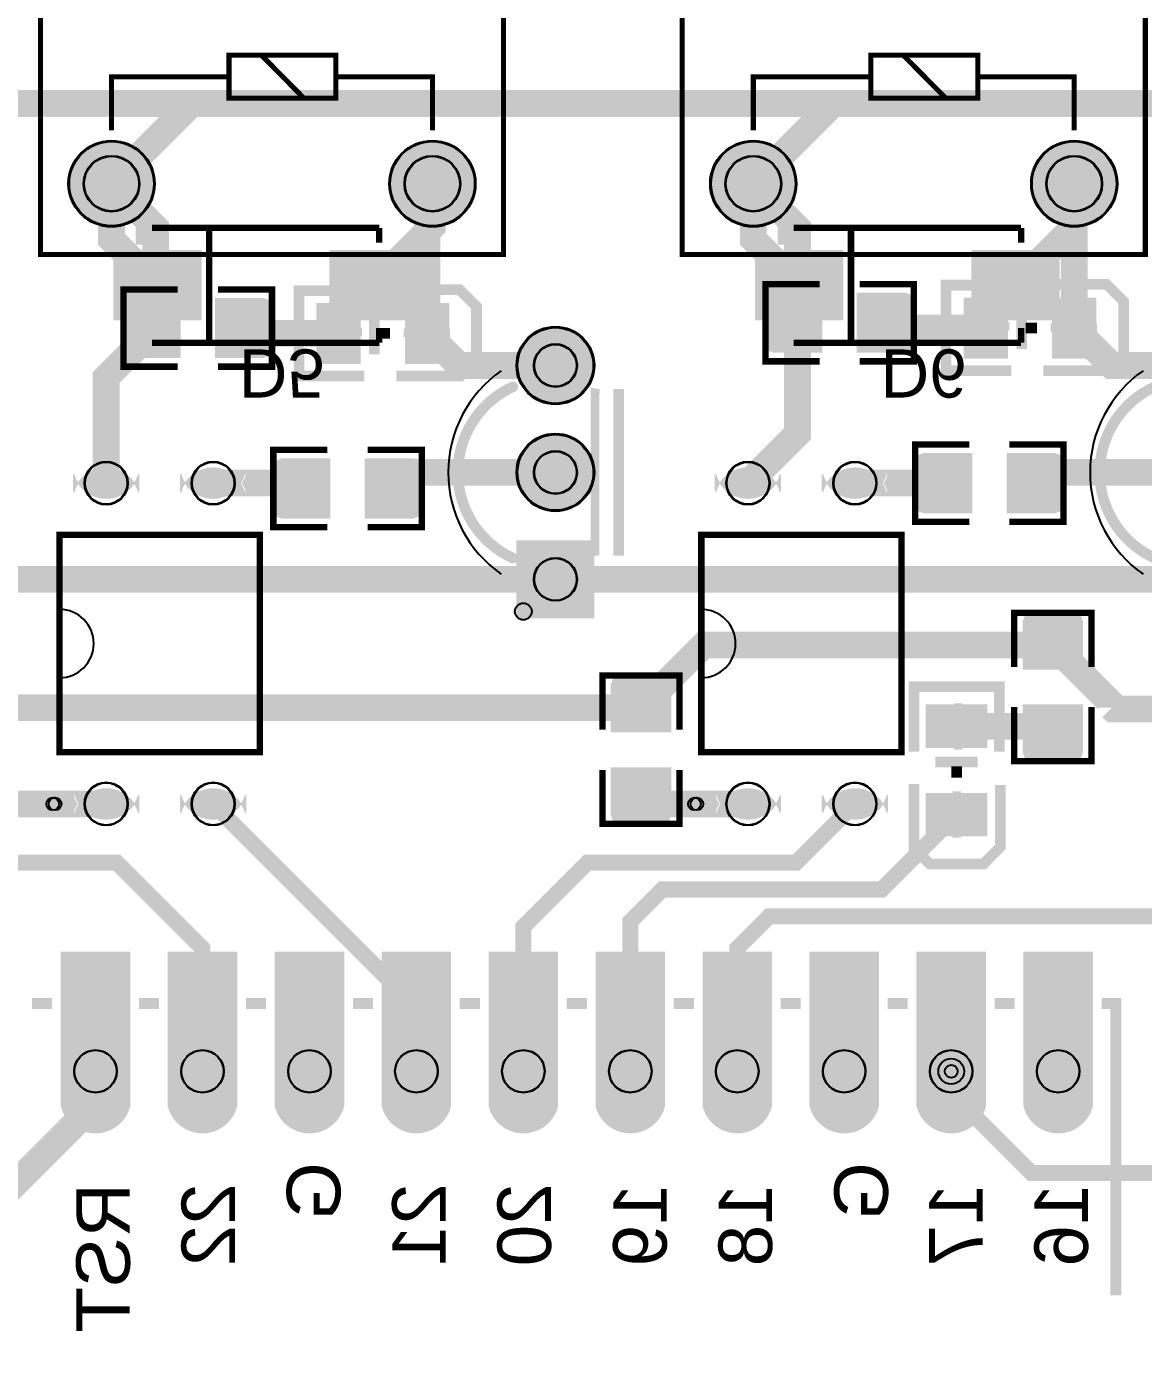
# Model space of a CAD drawing. Extents: x 165 to 5832, y -705 to 3005.
# Drawn here: x 2970 to 4015, y 559 to 1797 of the extents above; entities that cross this region are included whole.
import ezdxf

# ---------------------------------------------------------------- set-up
doc = ezdxf.new("R2010")
doc.units = 9
for name, color, linetype, true_color in [('BottomLayer', 7, 'Continuous', 0x0000ff), ('BottomPasteMaskLayer', 7, 'Continuous', 0x800000), ('BottomSilkLayer', 7, 'Continuous', 0x66cc33), ('BottomSolderMaskLayer', 7, 'Continuous', 0xaa00ff), ('Document', 7, 'Continuous', 0xffffff), ('Hole', 7, 'Continuous', 0x222222), ('Multi-Layer', 7, 'Continuous', 0xc0c0c0), ('TopLayer', 7, 'Continuous', 0xff0000), ('TopPasteMaskLayer', 7, 'Continuous', 0x808080), ('TopSilkLayer', 7, 'Continuous', 0xffcc00), ('TopSolderMaskLayer', 7, 'Continuous', 0x800080)]:
    doc.layers.add(name, color=color, linetype=linetype, true_color=true_color)
doc.styles.get("Standard").update_dxf_attribs({"font": 'arial.ttf'})

msp = doc.modelspace()

# ---------------------------------------------------------------- hatches: boundary and pattern name
at = {"layer": 'BottomLayer'}
for points in [[(3052.7, 1523.1), (3052.7, 1586.9), (3133.3, 1586.9), (3133.3, 1523.1)], [(3335.3, 1523.1), (3335.3, 1586.9), (3254.7, 1586.9), (3254.7, 1523.1)], [(3652.7, 1523.1), (3652.7, 1586.9), (3733.3, 1586.9), (3733.3, 1523.1)], [(3935.3, 1523.1), (3935.3, 1586.9), (3854.7, 1586.9), (3854.7, 1523.1)]]:
    msp.add_hatch(color=256, dxfattribs=at).paths.add_polyline_path(points)
at = {"layer": 'BottomPasteMaskLayer'}
for points in [[(3052.7, 1523.1), (3052.7, 1586.9), (3133.3, 1586.9), (3133.3, 1523.1)], [(3335.3, 1523.1), (3335.3, 1586.9), (3254.7, 1586.9), (3254.7, 1523.1)], [(3652.7, 1523.1), (3652.7, 1586.9), (3733.3, 1586.9), (3733.3, 1523.1)], [(3935.3, 1523.1), (3935.3, 1586.9), (3854.7, 1586.9), (3854.7, 1523.1)]]:
    msp.add_hatch(color=256, dxfattribs=at).paths.add_polyline_path(points)
at = {"layer": 'BottomSilkLayer'}
for points in [[(3090.7, 1611.7), (3090.7, 1592.9), (3072.7, 1592.9), (3072.7, 1611.7)], [(3690.7, 1611.7), (3690.7, 1592.9), (3672.7, 1592.9), (3672.7, 1611.7)], [(3090.7, 1498.3), (3090.7, 1517.1), (3072.7, 1517.1), (3072.7, 1498.3)], [(3690.7, 1498.3), (3690.7, 1517.1), (3672.7, 1517.1), (3672.7, 1498.3)]]:
    msp.add_hatch(color=256, dxfattribs=at).paths.add_polyline_path(points)
at = {"layer": 'BottomSolderMaskLayer'}
for points in [[(3009.6, 1650, 1), (3090.4, 1650, 1)], [(3309.6, 1650, 1), (3390.4, 1650, 1)], [(3609.6, 1650, 1), (3690.4, 1650, 1)], [(3909.6, 1650, 1), (3990.4, 1650, 1)], [(3051.7, 1522.1), (3051.7, 1587.9), (3134.3, 1587.9), (3134.3, 1522.1)], [(3336.3, 1522.1), (3336.3, 1587.9), (3253.7, 1587.9), (3253.7, 1522.1)], [(3651.7, 1522.1), (3651.7, 1587.9), (3734.3, 1587.9), (3734.3, 1522.1)], [(3936.3, 1522.1), (3936.3, 1587.9), (3853.7, 1587.9), (3853.7, 1522.1)], [(3428.6, 1480, 1), (3501.4, 1480, 1)], [(3428.6, 1380, 1), (3501.4, 1380, 1)], [(3076, 1379.6, -0.785398), (3014, 1379.6), (3014, 1360.4, -0.785398), (3076, 1360.4)], [(3176, 1379.6, -0.785398), (3114, 1379.6), (3114, 1360.4, -0.785398), (3176, 1360.4)], [(3676, 1379.6, -0.785398), (3614, 1379.6), (3614, 1360.4, -0.785398), (3676, 1360.4)], [(3776, 1379.6, -0.785398), (3714, 1379.6), (3714, 1360.4, -0.785398), (3776, 1360.4)], [(3428.6, 1316.4), (3501.4, 1316.4), (3501.4, 1243.6), (3428.6, 1243.6)], [(3076, 1079.6, -0.785398), (3014, 1079.6), (3014, 1060.4, -0.785398), (3076, 1060.4)], [(3176, 1079.6, -0.785398), (3114, 1079.6), (3114, 1060.4, -0.785398), (3176, 1060.4)], [(3676, 1079.6, -0.785398), (3614, 1079.6), (3614, 1060.4, -0.785398), (3676, 1060.4)], [(3776, 1079.6, -0.785398), (3714, 1079.6), (3714, 1060.4, -0.785398), (3776, 1060.4)], [(3067.5, 787.5, -0.785398), (3002.5, 787.5), (3002.5, 852.5, -0.785398), (3067.5, 852.5)], [(3167.5, 787.5, -0.785398), (3102.5, 787.5), (3102.5, 852.5, -0.785398), (3167.5, 852.5)], [(3267.5, 787.5, -0.785398), (3202.5, 787.5), (3202.5, 852.5, -0.785398), (3267.5, 852.5)], [(3367.5, 787.5, -0.785398), (3302.5, 787.5), (3302.5, 852.5, -0.785398), (3367.5, 852.5)], [(3467.5, 787.5, -0.785398), (3402.5, 787.5), (3402.5, 852.5, -0.785398), (3467.5, 852.5)], [(3567.5, 787.5, -0.785398), (3502.5, 787.5), (3502.5, 852.5, -0.785398), (3567.5, 852.5)], [(3667.5, 787.5, -0.785398), (3602.5, 787.5), (3602.5, 852.5, -0.785398), (3667.5, 852.5)], [(3767.5, 787.5, -0.785398), (3702.5, 787.5), (3702.5, 852.5, -0.785398), (3767.5, 852.5)], [(3867.5, 787.5, -0.785398), (3802.5, 787.5), (3802.5, 852.5, -0.785398), (3867.5, 852.5)], [(3967.5, 787.5, -0.785398), (3902.5, 787.5), (3902.5, 852.5, -0.785398), (3967.5, 852.5)]]:
    msp.add_hatch(color=256, dxfattribs=at).paths.add_polyline_path(points)
at = {"layer": 'Document'}
for points in [[(3278.3, 1580.3), (3278.3, 1529.7), (3270.7, 1529.7), (3270.7, 1580.3)], [(3878.3, 1580.3), (3878.3, 1529.7), (3870.7, 1529.7), (3870.7, 1580.3)], [(3098.3, 1558.8), (3098.3, 1551.2), (3128.7, 1551.2), (3128.7, 1558.8)], [(3289.7, 1558.8), (3289.7, 1551.2), (3259.3, 1551.2), (3259.3, 1558.8)], [(3698.3, 1558.8), (3698.3, 1551.2), (3728.7, 1551.2), (3728.7, 1558.8)], [(3889.7, 1558.8), (3889.7, 1551.2), (3859.3, 1551.2), (3859.3, 1558.8)], [(3871.6, 1536.9), (3871.6, 1493.6), (3863.7, 1493.6), (3863.7, 1536.9)], [(3266.6, 1531.9), (3266.6, 1488.6), (3258.7, 1488.6), (3258.7, 1531.9)], [(3284.2, 1507.7), (3240.9, 1507.7), (3240.9, 1515.5), (3284.2, 1515.5)], [(3323.1, 1514.3), (3366.4, 1514.3), (3366.4, 1506.4), (3323.1, 1506.4)], [(3889.2, 1512.7), (3845.9, 1512.7), (3845.9, 1520.5), (3889.2, 1520.5)], [(3928.1, 1519.3), (3971.4, 1519.3), (3971.4, 1511.4), (3928.1, 1511.4)], [(3427.1, 1455.5), (3424.8, 1454.3), (3422.5, 1453.1), (3420.2, 1451.9), (3418, 1450.5), (3415.8, 1449.1), (3413.7, 1447.7), (3411.6, 1446.1), (3409.6, 1444.5), (3407.6, 1442.9), (3405.6, 1441.1), (3403.8, 1439.3), (3401.9, 1437.5), (3400.2, 1435.6), (3398.5, 1433.6), (3396.8, 1431.6), (3395.3, 1429.6), (3393.7, 1427.5), (3392.3, 1425.3), (3390.9, 1423.1), (3389.6, 1420.9), (3388.4, 1418.6), (3387.2, 1416.3), (3386.1, 1414), (3385.1, 1411.6), (3384.1, 1409.2), (3383.3, 1406.7), (3382.5, 1404.3), (3381.7, 1401.8), (3381.1, 1399.3), (3380.5, 1396.7), (3380.1, 1394.2), (3379.7, 1391.6), (3379.3, 1389.1), (3379.1, 1386.5), (3378.9, 1383.9), (3378.9, 1381.3), (3378.9, 1378.7), (3378.9, 1376.1), (3379.1, 1373.5), (3379.3, 1370.9), (3379.7, 1368.4), (3380.1, 1365.8), (3380.5, 1363.3), (3381.1, 1360.7), (3381.7, 1358.2), (3382.5, 1355.7), (3383.3, 1353.3), (3384.1, 1350.8), (3385.1, 1348.4), (3386.1, 1346), (3387.2, 1343.7), (3388.4, 1341.4), (3389.6, 1339.1), (3390.9, 1336.9), (3392.3, 1334.7), (3393.7, 1332.5), (3395.3, 1330.4), (3396.8, 1328.4), (3398.5, 1326.4), (3400.2, 1324.4), (3401.9, 1322.5), (3403.8, 1320.7), (3405.6, 1318.9), (3407.6, 1317.1), (3409.6, 1315.5), (3411.6, 1313.9), (3413.7, 1312.3), (3415.8, 1310.9), (3418, 1309.5), (3420.2, 1308.1), (3422.5, 1306.9), (3424.8, 1305.7), (3427.1, 1304.5), (3427.7, 1304.2), (3428.2, 1303.9), (3428.6, 1303.5), (3429.1, 1303), (3429.4, 1302.4), (3429.7, 1301.9), (3429.9, 1301.3), (3430, 1300.7), (3430.1, 1300), (3430, 1299.4), (3429.9, 1298.8), (3429.7, 1298.2), (3429.5, 1297.6), (3429.1, 1297.1), (3428.7, 1296.6), (3428.3, 1296.1), (3427.8, 1295.8), (3427.2, 1295.4), (3426.6, 1295.2), (3426, 1295.1), (3425.4, 1295), (3424.7, 1295), (3424.1, 1295.1), (3423.5, 1295.2), (3422.9, 1295.5), (3420.4, 1296.7), (3418, 1297.9), (3415.6, 1299.3), (3413.2, 1300.7), (3410.9, 1302.1), (3408.6, 1303.7), (3406.4, 1305.3), (3404.2, 1307), (3402.1, 1308.7), (3400, 1310.5), (3397.9, 1312.4), (3396, 1314.3), (3394.1, 1316.3), (3392.2, 1318.3), (3390.4, 1320.4), (3388.7, 1322.5), (3387, 1324.7), (3385.4, 1327), (3383.9, 1329.3), (3382.4, 1331.6), (3381, 1334), (3379.7, 1336.4), (3378.5, 1338.8), (3377.3, 1341.3), (3376.2, 1343.8), (3375.1, 1346.4), (3374.2, 1349), (3373.3, 1351.6), (3372.5, 1354.2), (3371.8, 1356.9), (3371.1, 1359.5), (3370.6, 1362.2), (3370.1, 1364.9), (3369.7, 1367.7), (3369.3, 1370.4), (3369.1, 1373.1), (3368.9, 1375.9), (3368.9, 1378.6), (3368.9, 1381.4), (3368.9, 1384.1), (3369.1, 1386.9), (3369.3, 1389.6), (3369.7, 1392.3), (3370.1, 1395.1), (3370.6, 1397.8), (3371.1, 1400.5), (3371.8, 1403.1), (3372.5, 1405.8), (3373.3, 1408.4), (3374.2, 1411), (3375.1, 1413.6), (3376.2, 1416.2), (3377.3, 1418.7), (3378.5, 1421.2), (3379.7, 1423.6), (3381, 1426), (3382.4, 1428.4), (3383.9, 1430.7), (3385.4, 1433), (3387, 1435.3), (3388.7, 1437.5), (3390.4, 1439.6), (3392.2, 1441.7), (3394.1, 1443.7), (3396, 1445.7), (3397.9, 1447.6), (3400, 1449.5), (3402.1, 1451.3), (3404.2, 1453), (3406.4, 1454.7), (3408.6, 1456.3), (3410.9, 1457.9), (3413.2, 1459.3), (3415.6, 1460.7), (3418, 1462.1), (3420.4, 1463.3), (3422.9, 1464.5), (3423.5, 1464.8), (3424.1, 1464.9), (3424.7, 1465), (3425.4, 1465), (3426, 1464.9), (3426.6, 1464.8), (3427.2, 1464.6), (3427.8, 1464.2), (3428.3, 1463.9), (3428.7, 1463.4), (3429.1, 1462.9), (3429.5, 1462.4), (3429.7, 1461.8), (3429.9, 1461.2), (3430, 1460.6), (3430.1, 1460), (3430, 1459.3), (3429.9, 1458.7), (3429.7, 1458.1), (3429.4, 1457.6), (3429.1, 1457), (3428.6, 1456.5), (3428.2, 1456.1), (3427.7, 1455.8), (3427.1, 1455.5)], [(4027.1, 1455.5), (4024.8, 1454.3), (4022.5, 1453.1), (4020.2, 1451.9), (4018, 1450.5), (4015.8, 1449.1), (4013.7, 1447.7), (4011.6, 1446.1), (4009.6, 1444.5), (4007.6, 1442.9), (4005.6, 1441.1), (4003.8, 1439.3), (4001.9, 1437.5), (4000.2, 1435.6), (3998.5, 1433.6), (3996.8, 1431.6), (3995.3, 1429.6), (3993.7, 1427.5), (3992.3, 1425.3), (3990.9, 1423.1), (3989.6, 1420.9), (3988.4, 1418.6), (3987.2, 1416.3), (3986.1, 1414), (3985.1, 1411.6), (3984.1, 1409.2), (3983.3, 1406.7), (3982.5, 1404.3), (3981.7, 1401.8), (3981.1, 1399.3), (3980.5, 1396.7), (3980.1, 1394.2), (3979.7, 1391.6), (3979.3, 1389.1), (3979.1, 1386.5), (3978.9, 1383.9), (3978.9, 1381.3), (3978.9, 1378.7), (3978.9, 1376.1), (3979.1, 1373.5), (3979.3, 1370.9), (3979.7, 1368.4), (3980.1, 1365.8), (3980.5, 1363.3), (3981.1, 1360.7), (3981.7, 1358.2), (3982.5, 1355.7), (3983.3, 1353.3), (3984.1, 1350.8), (3985.1, 1348.4), (3986.1, 1346), (3987.2, 1343.7), (3988.4, 1341.4), (3989.6, 1339.1), (3990.9, 1336.9), (3992.3, 1334.7), (3993.7, 1332.5), (3995.3, 1330.4), (3996.8, 1328.4), (3998.5, 1326.4), (4000.2, 1324.4), (4001.9, 1322.5), (4003.8, 1320.7), (4005.6, 1318.9), (4007.6, 1317.1), (4009.6, 1315.5), (4011.6, 1313.9), (4013.7, 1312.3), (4015.8, 1310.9), (4018, 1309.5), (4020.2, 1308.1), (4022.5, 1306.9), (4024.8, 1305.7), (4027.1, 1304.5), (4027.7, 1304.2), (4028.2, 1303.9), (4028.6, 1303.5), (4029.1, 1303), (4029.4, 1302.4), (4029.7, 1301.9), (4029.9, 1301.3), (4030, 1300.7), (4030.1, 1300), (4030, 1299.4), (4029.9, 1298.8), (4029.7, 1298.2), (4029.5, 1297.6), (4029.1, 1297.1), (4028.7, 1296.6), (4028.3, 1296.1), (4027.8, 1295.8), (4027.2, 1295.4), (4026.6, 1295.2), (4026, 1295.1), (4025.4, 1295), (4024.7, 1295), (4024.1, 1295.1), (4023.5, 1295.2), (4022.9, 1295.5), (4020.4, 1296.7), (4018, 1297.9), (4015.6, 1299.3), (4013.2, 1300.7), (4010.9, 1302.1), (4008.6, 1303.7), (4006.4, 1305.3), (4004.2, 1307), (4002.1, 1308.7), (4000, 1310.5), (3997.9, 1312.4), (3996, 1314.3), (3994.1, 1316.3), (3992.2, 1318.3), (3990.4, 1320.4), (3988.7, 1322.5), (3987, 1324.7), (3985.4, 1327), (3983.9, 1329.3), (3982.4, 1331.6), (3981, 1334), (3979.7, 1336.4), (3978.5, 1338.8), (3977.3, 1341.3), (3976.2, 1343.8), (3975.1, 1346.4), (3974.2, 1349), (3973.3, 1351.6), (3972.5, 1354.2), (3971.8, 1356.9), (3971.1, 1359.5), (3970.6, 1362.2), (3970.1, 1364.9), (3969.7, 1367.7), (3969.3, 1370.4), (3969.1, 1373.1), (3968.9, 1375.9), (3968.9, 1378.6), (3968.9, 1381.4), (3968.9, 1384.1), (3969.1, 1386.9), (3969.3, 1389.6), (3969.7, 1392.3), (3970.1, 1395.1), (3970.6, 1397.8), (3971.1, 1400.5), (3971.8, 1403.1), (3972.5, 1405.8), (3973.3, 1408.4), (3974.2, 1411), (3975.1, 1413.6), (3976.2, 1416.2), (3977.3, 1418.7), (3978.5, 1421.2), (3979.7, 1423.6), (3981, 1426), (3982.4, 1428.4), (3983.9, 1430.7), (3985.4, 1433), (3987, 1435.3), (3988.7, 1437.5), (3990.4, 1439.6), (3992.2, 1441.7), (3994.1, 1443.7), (3996, 1445.7), (3997.9, 1447.6), (4000, 1449.5), (4002.1, 1451.3), (4004.2, 1453), (4006.4, 1454.7), (4008.6, 1456.3), (4010.9, 1457.9), (4013.2, 1459.3), (4015.6, 1460.7), (4018, 1462.1), (4020.4, 1463.3), (4022.9, 1464.5), (4023.5, 1464.8), (4024.1, 1464.9), (4024.7, 1465), (4025.4, 1465), (4026, 1464.9), (4026.6, 1464.8), (4027.2, 1464.6), (4027.8, 1464.2), (4028.3, 1463.9), (4028.7, 1463.4), (4029.1, 1462.9), (4029.5, 1462.4), (4029.7, 1461.8), (4029.9, 1461.2), (4030, 1460.6), (4030.1, 1460), (4030, 1459.3), (4029.9, 1458.7), (4029.7, 1458.1), (4029.4, 1457.6), (4029.1, 1457), (4028.6, 1456.5), (4028.2, 1456.1), (4027.7, 1455.8), (4027.1, 1455.5)], [(3497.8, 1301.4), (3497.8, 1459.5), (3506.2, 1457.7), (3506, 1302.5)], [(3837.7, 1120.8), (3837.7, 1164.1), (3845.5, 1164.1), (3845.5, 1120.8)], [(3861.9, 1138.4), (3818.6, 1138.4), (3818.6, 1146.3), (3861.9, 1146.3)], [(3844.3, 1081.9), (3844.3, 1038.6), (3836.4, 1038.6), (3836.4, 1081.9)]]:
    msp.add_hatch(color=256, dxfattribs=at).paths.add_polyline_path(points)
at = {"layer": 'Multi-Layer'}
for points in [[(3010.6, 1650, 1), (3089.4, 1650, 1)], [(3310.6, 1650, 1), (3389.4, 1650, 1)], [(3610.6, 1650, 1), (3689.4, 1650, 1)], [(3910.6, 1650, 1), (3989.4, 1650, 1)], [(3429.6, 1480, 1), (3500.4, 1480, 1)], [(3429.6, 1380, 1), (3500.4, 1380, 1)], [(3075, 1379.4, -0.785398), (3015, 1379.4), (3015, 1360.6, -0.785398), (3075, 1360.6)], [(3175, 1379.4, -0.785398), (3115, 1379.4), (3115, 1360.6, -0.785398), (3175, 1360.6)], [(3675, 1379.4, -0.785398), (3615, 1379.4), (3615, 1360.6, -0.785398), (3675, 1360.6)], [(3775, 1379.4, -0.785398), (3715, 1379.4), (3715, 1360.6, -0.785398), (3775, 1360.6)], [(3429.6, 1315.4), (3500.4, 1315.4), (3500.4, 1244.6), (3429.6, 1244.6)], [(3075, 1079.4, -0.785398), (3015, 1079.4), (3015, 1060.6, -0.785398), (3075, 1060.6)], [(3175, 1079.4, -0.785398), (3115, 1079.4), (3115, 1060.6, -0.785398), (3175, 1060.6)], [(3675, 1079.4, -0.785398), (3615, 1079.4), (3615, 1060.6, -0.785398), (3675, 1060.6)], [(3775, 1079.4, -0.785398), (3715, 1079.4), (3715, 1060.6, -0.785398), (3775, 1060.6)], [(3066.5, 788.5, -0.785398), (3003.5, 788.5), (3003.5, 851.5, -0.785398), (3066.5, 851.5)], [(3166.5, 788.5, -0.785398), (3103.5, 788.5), (3103.5, 851.5, -0.785398), (3166.5, 851.5)], [(3266.5, 788.5, -0.785398), (3203.5, 788.5), (3203.5, 851.5, -0.785398), (3266.5, 851.5)], [(3366.5, 788.5, -0.785398), (3303.5, 788.5), (3303.5, 851.5, -0.785398), (3366.5, 851.5)], [(3466.5, 788.5, -0.785398), (3403.5, 788.5), (3403.5, 851.5, -0.785398), (3466.5, 851.5)], [(3566.5, 788.5, -0.785398), (3503.5, 788.5), (3503.5, 851.5, -0.785398), (3566.5, 851.5)], [(3666.5, 788.5, -0.785398), (3603.5, 788.5), (3603.5, 851.5, -0.785398), (3666.5, 851.5)], [(3766.5, 788.5, -0.785398), (3703.5, 788.5), (3703.5, 851.5, -0.785398), (3766.5, 851.5)], [(3866.5, 788.5, -0.785398), (3803.5, 788.5), (3803.5, 851.5, -0.785398), (3866.5, 851.5)], [(3966.5, 788.5, -0.785398), (3903.5, 788.5), (3903.5, 851.5, -0.785398), (3966.5, 851.5)]]:
    msp.add_hatch(color=256, dxfattribs=at).paths.add_polyline_path(points)
at = {"layer": 'TopLayer'}
for points in [[(3113.6, 1487.9), (3113.6, 1542.1), (3069, 1542.1), (3069, 1487.9)], [(3147.7, 1487.9), (3147.7, 1542.1), (3192.3, 1542.1), (3192.3, 1487.9)], [(3242.6, 1537.6), (3282, 1537.6), (3282, 1482.4), (3242.6, 1482.4)], [(3325.3, 1537.6), (3364.7, 1537.6), (3364.7, 1482.4), (3325.3, 1482.4)], [(3713.6, 1492.9), (3713.6, 1547.1), (3669, 1547.1), (3669, 1492.9)], [(3747.7, 1492.9), (3747.7, 1547.1), (3792.3, 1547.1), (3792.3, 1492.9)], [(3847.6, 1542.6), (3887, 1542.6), (3887, 1487.4), (3847.6, 1487.4)], [(3930.3, 1542.6), (3969.7, 1542.6), (3969.7, 1487.4), (3930.3, 1487.4)], [(3253.6, 1337.9), (3253.6, 1392.1), (3209, 1392.1), (3209, 1337.9)], [(3287.7, 1337.9), (3287.7, 1392.1), (3332.3, 1392.1), (3332.3, 1337.9)], [(3853.6, 1342.9), (3853.6, 1397.1), (3809, 1397.1), (3809, 1342.9)], [(3887.7, 1342.9), (3887.7, 1397.1), (3932.3, 1397.1), (3932.3, 1342.9)], [(3957.1, 1196.4), (3902.9, 1196.4), (3902.9, 1241), (3957.1, 1241)], [(3572.1, 1137.7), (3517.9, 1137.7), (3517.9, 1182.3), (3572.1, 1182.3)], [(3867.6, 1162.4), (3867.6, 1123), (3812.4, 1123), (3812.4, 1162.4)], [(3957.1, 1162.3), (3902.9, 1162.3), (3902.9, 1117.7), (3957.1, 1117.7)], [(3572.1, 1103.6), (3517.9, 1103.6), (3517.9, 1059), (3572.1, 1059)], [(3867.6, 1079.7), (3867.6, 1040.3), (3812.4, 1040.3), (3812.4, 1079.7)], [(3003.5, 802), (3003.5, 928), (3066.5, 928), (3066.5, 802)], [(3103.5, 802), (3103.5, 928), (3166.5, 928), (3166.5, 802)], [(3203.5, 802), (3203.5, 928), (3266.5, 928), (3266.5, 802)], [(3303.5, 802), (3303.5, 928), (3366.5, 928), (3366.5, 802)], [(3403.5, 802), (3403.5, 928), (3466.5, 928), (3466.5, 802)], [(3503.5, 802), (3503.5, 928), (3566.5, 928), (3566.5, 802)], [(3603.5, 802), (3603.5, 928), (3666.5, 928), (3666.5, 802)], [(3703.5, 802), (3703.5, 928), (3766.5, 928), (3766.5, 802)], [(3803.5, 802), (3803.5, 928), (3866.5, 928), (3866.5, 802)], [(3903.5, 802), (3903.5, 928), (3966.5, 928), (3966.5, 802)]]:
    msp.add_hatch(color=256, dxfattribs=at).paths.add_polyline_path(points)
at = {"layer": 'TopPasteMaskLayer'}
for points in [[(3063.7, 1489.8), (3063.7, 1540.2), (3065.7, 1542.2), (3110.9, 1542.2), (3112.9, 1540.2), (3113.1, 1524.1), (3095.4, 1524.1), (3095.4, 1506.3), (3112.7, 1506.3), (3112.9, 1489.8), (3110.9, 1487.8), (3065.7, 1487.8)], [(3148.3, 1489.8), (3148.3, 1506.3), (3165.9, 1506.3), (3165.9, 1524.1), (3148.5, 1524.1), (3148.3, 1540.2), (3150.3, 1542.2), (3195.6, 1542.2), (3197.6, 1540.2), (3197.6, 1489.8), (3195.6, 1487.8), (3150.3, 1487.8)], [(3242.6, 1537.6), (3282, 1537.6), (3282, 1482.4), (3242.6, 1482.4)], [(3325.3, 1537.6), (3364.7, 1537.6), (3364.7, 1482.4), (3325.3, 1482.4)], [(3663.7, 1494.8), (3663.7, 1545.2), (3665.7, 1547.2), (3710.9, 1547.2), (3712.9, 1545.2), (3713.1, 1529.1), (3695.4, 1529.1), (3695.4, 1511.3), (3712.7, 1511.3), (3712.9, 1494.8), (3710.9, 1492.8), (3665.7, 1492.8)], [(3748.3, 1494.8), (3748.3, 1511.3), (3765.9, 1511.3), (3765.9, 1529.1), (3748.5, 1529.1), (3748.3, 1545.2), (3750.3, 1547.2), (3795.6, 1547.2), (3797.6, 1545.2), (3797.6, 1494.8), (3795.6, 1492.8), (3750.3, 1492.8)], [(3847.6, 1542.6), (3887, 1542.6), (3887, 1487.4), (3847.6, 1487.4)], [(3930.3, 1542.6), (3969.7, 1542.6), (3969.7, 1487.4), (3930.3, 1487.4)], [(3203.7, 1339.8), (3203.7, 1390.2), (3205.7, 1392.2), (3250.9, 1392.2), (3252.9, 1390.2), (3253.1, 1374.1), (3235.4, 1374.1), (3235.4, 1356.3), (3252.7, 1356.3), (3252.9, 1339.8), (3250.9, 1337.8), (3205.7, 1337.8)], [(3288.3, 1339.8), (3288.3, 1356.3), (3305.9, 1356.3), (3305.9, 1374.1), (3288.5, 1374.1), (3288.3, 1390.2), (3290.3, 1392.2), (3335.6, 1392.2), (3337.6, 1390.2), (3337.6, 1339.8), (3335.6, 1337.8), (3290.3, 1337.8)], [(3803.7, 1344.8), (3803.7, 1395.2), (3805.7, 1397.2), (3850.9, 1397.2), (3852.9, 1395.2), (3853.1, 1379.1), (3835.4, 1379.1), (3835.4, 1361.3), (3852.7, 1361.3), (3852.9, 1344.8), (3850.9, 1342.8), (3805.7, 1342.8)], [(3888.3, 1344.8), (3888.3, 1361.3), (3905.9, 1361.3), (3905.9, 1379.1), (3888.5, 1379.1), (3888.3, 1395.2), (3890.3, 1397.2), (3935.6, 1397.2), (3937.6, 1395.2), (3937.6, 1344.8), (3935.6, 1342.8), (3890.3, 1342.8)], [(3955.2, 1197.1), (3938.7, 1197.1), (3938.7, 1214.6), (3920.9, 1214.6), (3920.9, 1197.3), (3904.8, 1197.1), (3902.8, 1199.1), (3902.8, 1244.3), (3904.8, 1246.3), (3955.2, 1246.3), (3957.2, 1244.3), (3957.2, 1199.1)], [(3570.2, 1138.3), (3553.7, 1138.3), (3553.7, 1155.9), (3535.9, 1155.9), (3535.9, 1138.5), (3519.8, 1138.3), (3517.8, 1140.3), (3517.8, 1185.6), (3519.8, 1187.6), (3570.2, 1187.6), (3572.2, 1185.6), (3572.2, 1140.3)], [(3867.6, 1162.4), (3867.6, 1123), (3812.4, 1123), (3812.4, 1162.4)], [(3955.2, 1112.4), (3904.8, 1112.4), (3902.8, 1114.4), (3902.8, 1159.7), (3904.8, 1161.7), (3920.9, 1161.9), (3920.9, 1144.1), (3938.7, 1144.1), (3938.7, 1161.5), (3955.2, 1161.7), (3957.2, 1159.7), (3957.2, 1114.4)], [(3570.2, 1053.7), (3519.8, 1053.7), (3517.8, 1055.7), (3517.8, 1100.9), (3519.8, 1102.9), (3535.9, 1103.1), (3535.9, 1085.4), (3553.7, 1085.4), (3553.7, 1102.7), (3570.2, 1102.9), (3572.2, 1100.9), (3572.2, 1055.7)], [(3867.6, 1079.7), (3867.6, 1040.3), (3812.4, 1040.3), (3812.4, 1079.7)], [(3003.5, 802), (3003.5, 928), (3066.5, 928), (3066.5, 802)], [(3103.5, 802), (3103.5, 928), (3166.5, 928), (3166.5, 802)], [(3203.5, 802), (3203.5, 928), (3266.5, 928), (3266.5, 802)], [(3303.5, 802), (3303.5, 928), (3366.5, 928), (3366.5, 802)], [(3403.5, 802), (3403.5, 928), (3466.5, 928), (3466.5, 802)], [(3503.5, 802), (3503.5, 928), (3566.5, 928), (3566.5, 802)], [(3603.5, 802), (3603.5, 928), (3666.5, 928), (3666.5, 802)], [(3703.5, 802), (3703.5, 928), (3766.5, 928), (3766.5, 802)], [(3803.5, 802), (3803.5, 928), (3866.5, 928), (3866.5, 802)], [(3903.5, 802), (3903.5, 928), (3966.5, 928), (3966.5, 802)]]:
    msp.add_hatch(color=256, dxfattribs=at).paths.add_polyline_path(points)
at = {"layer": 'TopSolderMaskLayer'}
for points in [[(3009.6, 1650, 1), (3090.4, 1650, 1)], [(3309.6, 1650, 1), (3390.4, 1650, 1)], [(3609.6, 1650, 1), (3690.4, 1650, 1)], [(3909.6, 1650, 1), (3990.4, 1650, 1)], [(3714.6, 1491.9), (3714.6, 1548.1), (3668, 1548.1), (3668, 1491.9)], [(3746.7, 1491.9), (3746.7, 1548.1), (3793.3, 1548.1), (3793.3, 1491.9)], [(3114.6, 1486.9), (3114.6, 1543.1), (3068, 1543.1), (3068, 1486.9)], [(3146.7, 1486.9), (3146.7, 1543.1), (3193.3, 1543.1), (3193.3, 1486.9)], [(3241.6, 1538.5), (3283, 1538.5), (3283, 1481.5), (3241.6, 1481.5)], [(3324.3, 1538.5), (3365.7, 1538.5), (3365.7, 1481.5), (3324.3, 1481.5)], [(3846.6, 1543.5), (3888, 1543.5), (3888, 1486.5), (3846.6, 1486.5)], [(3929.3, 1543.5), (3970.7, 1543.5), (3970.7, 1486.5), (3929.3, 1486.5)], [(3428.6, 1480, 1), (3501.4, 1480, 1)], [(3428.6, 1380, 1), (3501.4, 1380, 1)], [(3254.6, 1336.9), (3254.6, 1393.1), (3208, 1393.1), (3208, 1336.9)], [(3286.7, 1336.9), (3286.7, 1393.1), (3333.3, 1393.1), (3333.3, 1336.9)], [(3854.6, 1341.9), (3854.6, 1398.1), (3808, 1398.1), (3808, 1341.9)], [(3886.7, 1341.9), (3886.7, 1398.1), (3933.3, 1398.1), (3933.3, 1341.9)], [(3076, 1379.6, -0.785398), (3014, 1379.6), (3014, 1360.4, -0.785398), (3076, 1360.4)], [(3176, 1379.6, -0.785398), (3114, 1379.6), (3114, 1360.4, -0.785398), (3176, 1360.4)], [(3676, 1379.6, -0.785398), (3614, 1379.6), (3614, 1360.4, -0.785398), (3676, 1360.4)], [(3776, 1379.6, -0.785398), (3714, 1379.6), (3714, 1360.4, -0.785398), (3776, 1360.4)], [(3428.6, 1316.4), (3501.4, 1316.4), (3501.4, 1243.6), (3428.6, 1243.6)], [(3958.3, 1195.6), (3901.7, 1195.6), (3901.7, 1241.9), (3958.3, 1241.9)], [(3573.3, 1136.9), (3516.7, 1136.9), (3516.7, 1183.1), (3573.3, 1183.1)], [(3868.9, 1163.1), (3868.9, 1122.3), (3811.1, 1122.3), (3811.1, 1163.1)], [(3958.3, 1163.1), (3901.7, 1163.1), (3901.7, 1116.9), (3958.3, 1116.9)], [(3573.3, 1104.4), (3516.7, 1104.4), (3516.7, 1058.1), (3573.3, 1058.1)], [(3076, 1079.6, -0.785398), (3014, 1079.6), (3014, 1060.4, -0.785398), (3076, 1060.4)], [(3176, 1079.6, -0.785398), (3114, 1079.6), (3114, 1060.4, -0.785398), (3176, 1060.4)], [(3676, 1079.6, -0.785398), (3614, 1079.6), (3614, 1060.4, -0.785398), (3676, 1060.4)], [(3776, 1079.6, -0.785398), (3714, 1079.6), (3714, 1060.4, -0.785398), (3776, 1060.4)], [(3868.9, 1080.4), (3868.9, 1039.6), (3811.1, 1039.6), (3811.1, 1080.4)], [(3002.5, 798), (3002.5, 932), (3067.5, 932), (3067.5, 798)], [(3102.5, 798), (3102.5, 932), (3167.5, 932), (3167.5, 798)], [(3202.5, 798), (3202.5, 932), (3267.5, 932), (3267.5, 798)], [(3302.5, 798), (3302.5, 932), (3367.5, 932), (3367.5, 798)], [(3402.5, 798), (3402.5, 932), (3467.5, 932), (3467.5, 798)], [(3502.5, 798), (3502.5, 932), (3567.5, 932), (3567.5, 798)], [(3602.5, 798), (3602.5, 932), (3667.5, 932), (3667.5, 798)], [(3702.5, 798), (3702.5, 932), (3767.5, 932), (3767.5, 798)], [(3802.5, 798), (3802.5, 932), (3867.5, 932), (3867.5, 798)], [(3902.5, 798), (3902.5, 932), (3967.5, 932), (3967.5, 798)], [(3067.5, 787.5, -0.785398), (3002.5, 787.5), (3002.5, 852.5, -0.785398), (3067.5, 852.5)], [(3167.5, 787.5, -0.785398), (3102.5, 787.5), (3102.5, 852.5, -0.785398), (3167.5, 852.5)], [(3267.5, 787.5, -0.785398), (3202.5, 787.5), (3202.5, 852.5, -0.785398), (3267.5, 852.5)], [(3367.5, 787.5, -0.785398), (3302.5, 787.5), (3302.5, 852.5, -0.785398), (3367.5, 852.5)], [(3467.5, 787.5, -0.785398), (3402.5, 787.5), (3402.5, 852.5, -0.785398), (3467.5, 852.5)], [(3567.5, 787.5, -0.785398), (3502.5, 787.5), (3502.5, 852.5, -0.785398), (3567.5, 852.5)], [(3667.5, 787.5, -0.785398), (3602.5, 787.5), (3602.5, 852.5, -0.785398), (3667.5, 852.5)], [(3767.5, 787.5, -0.785398), (3702.5, 787.5), (3702.5, 852.5, -0.785398), (3767.5, 852.5)], [(3867.5, 787.5, -0.785398), (3802.5, 787.5), (3802.5, 852.5, -0.785398), (3867.5, 852.5)], [(3967.5, 787.5, -0.785398), (3902.5, 787.5), (3902.5, 852.5, -0.785398), (3967.5, 852.5)]]:
    msp.add_hatch(color=256, dxfattribs=at).paths.add_polyline_path(points)

# ---------------------------------------------------------------- linework, layer by layer
at = {"layer": 'BottomLayer', "const_width": 25}
for points in [[(3093, 1555), (3050, 1598), (3050, 1650)], [(3295, 1555), (3350, 1610), (3350, 1650)], [(3693, 1555), (3650, 1598), (3650, 1650)], [(3895, 1555), (3950, 1610), (3950, 1650)], [(1907.9, 571.4), (2026.5, 690), (2935, 690), (3035, 790), (3035, 820)]]:
    msp.add_lwpolyline(points, dxfattribs=at)
at = {"layer": 'BottomSilkLayer', "const_width": 6}
for points in [[(3087.7, 1608.7), (3300.3, 1608.7)], [(3141.3, 1501.3), (3141.3, 1608.7)], [(3300.3, 1608.7), (3300.3, 1594.9)], [(3687.7, 1608.7), (3900.3, 1608.7)], [(3741.3, 1501.3), (3741.3, 1608.7)], [(3900.3, 1608.7), (3900.3, 1594.9)], [(3300.3, 1501.3), (3300.3, 1515.1)], [(3900.3, 1501.3), (3900.3, 1515.1)], [(3087.7, 1501.3), (3300.3, 1501.3)], [(3687.7, 1501.3), (3900.3, 1501.3)]]:
    msp.add_lwpolyline(points, dxfattribs=at)
at = {"layer": 'BottomSolderMaskLayer'}
for centre, radius in [((3050, 1650), 40.4), ((3350, 1650), 40.4), ((3650, 1650), 40.4), ((3950, 1650), 40.4), ((3050, 1650), 26.2), ((3350, 1650), 26.2), ((3650, 1650), 26.2), ((3950, 1650), 26.2), ((3465, 1480), 36.4), ((3465, 1480), 20.2), ((3465, 1380), 36.4), ((3465, 1380), 20.2), ((3045, 1370), 20.3), ((3145, 1370), 20.3), ((3645, 1370), 20.3), ((3745, 1370), 20.3), ((3465, 1280), 20.2), ((3045, 1070), 20.3), ((3145, 1070), 20.3), ((3645, 1070), 20.3), ((3745, 1070), 20.3), ((3035, 820), 20), ((3135, 820), 20), ((3235, 820), 20), ((3335, 820), 20), ((3435, 820), 20), ((3535, 820), 20), ((3635, 820), 20), ((3735, 820), 20), ((3835, 820), 20), ((3935, 820), 20)]:
    msp.add_circle(centre, radius, dxfattribs=at)
at = {"layer": 'Document'}
for centre, radius in [((3435, 1250), 7.87), ((2995, 1070), 5.91), ((3595, 1070), 5.91)]:
    msp.add_circle(centre, radius, dxfattribs=at)
at = {"layer": 'Hole'}
msp.add_circle((3835, 820), 6, dxfattribs=at)
at = {"layer": 'Multi-Layer'}
for centre, radius in [((3050, 1650), 39.4), ((3350, 1650), 39.4), ((3650, 1650), 39.4), ((3950, 1650), 39.4), ((3050, 1650), 25.6), ((3350, 1650), 25.6), ((3650, 1650), 25.6), ((3950, 1650), 25.6), ((3465, 1480), 35.4), ((3465, 1480), 19.7), ((3465, 1380), 35.4), ((3465, 1380), 19.7), ((3045, 1370), 19.7), ((3145, 1370), 19.7), ((3645, 1370), 19.7), ((3745, 1370), 19.7), ((3465, 1280), 19.7), ((3045, 1070), 19.7), ((3145, 1070), 19.7), ((3645, 1070), 19.7), ((3745, 1070), 19.7), ((3035, 820), 19.7), ((3135, 820), 19.7), ((3235, 820), 19.7), ((3335, 820), 19.7), ((3435, 820), 19.7), ((3535, 820), 19.7), ((3635, 820), 19.7), ((3735, 820), 19.7), ((3835, 820), 19.7), ((3835, 820), 12), ((3935, 820), 19.7)]:
    msp.add_circle(centre, radius, dxfattribs=at)
at = {"layer": 'TopLayer'}
for points, const_width in [([(2450, 1650), (2525, 1725), (3125, 1725)], 25), ([(3050, 1650), (3125, 1725), (3725, 1725)], 25), ([(3650, 1650), (3725, 1725), (4290, 1725)], 25), ([(3050, 1650), (3091.3, 1608.7), (3091.3, 1515)], 25), ([(3350, 1650), (3345, 1645), (3345, 1510)], 25), ([(3650, 1650), (3691.3, 1608.7), (3691.3, 1520)], 25), ([(3950, 1650), (3950, 1515)], 25), ([(3091.3, 1515), (3045, 1468.7), (3045, 1370)], 25), ([(3170, 1515), (3175, 1510), (3262.3, 1510)], 25), ([(3645, 1370), (3691.3, 1416.3), (3691.3, 1520)], 25), ([(3770, 1520), (3775, 1515), (3867.3, 1515)], 25), ([(3950, 1515), (3985, 1480), (4065, 1480)], 25), ([(3345, 1510), (3375, 1480), (3465, 1480)], 25), ([(3310, 1365), (3325, 1380), (3465, 1380)], 25), ([(3910, 1370), (3920, 1380), (4065, 1380)], 25), ([(3231.3, 1365), (3226.3, 1370), (3145, 1370)], 25), ([(3745, 1370), (3831.3, 1370)], 25), ([(3465, 1280), (2865, 1280)], 25), ([(4065, 1280), (3465, 1280)], 25), ([(3545, 1160), (3603.7, 1218.7), (3930, 1218.7)], 25), ([(3985, 1160), (3985, 1163.7), (3930, 1218.7)], 25), ([(2900, 1158.7), (2901.3, 1160), (3545, 1160)], 25), ([(3985, 1160), (3986.3, 1158.7), (4110, 1158.7)], 25), ([(3930, 1140), (3927.3, 1142.7), (3840, 1142.7)], 25), ([(2900, 1080), (2910, 1070), (3045, 1070)], 25), ([(3545, 1081.3), (3556.3, 1070), (3645, 1070)], 25), ([(2545, 1070), (2600, 1015), (3055, 1015), (3135, 935), (3135, 865)], 15), ([(3145, 1070), (3335, 880), (3335, 865)], 15), ([(3745, 1070), (3690, 1015), (3495, 1015), (3435, 955), (3435, 865)], 15), ([(4345, 1070), (4240, 965), (3665, 965), (3635, 935), (3635, 865)], 15), ([(3840, 1060), (3770, 990), (3565, 990), (3535, 960), (3535, 865)], 15), ([(3835, 820), (3835, 800), (3910, 725), (4605, 725), (4945, 1065)], 15)]:
    msp.add_lwpolyline(points, dxfattribs=dict(at, const_width=const_width))
at = {"layer": 'TopSilkLayer'}
for points, const_width in [([(2983.5, 2416.1), (2983.5, 1583.9), (3416.5, 1583.9), (3416.5, 2416.1), (2983.5, 2416.1)], 4.72), ([(3583.5, 2416.1), (3583.5, 1583.9), (4016.5, 1583.9), (4016.5, 2416.1), (3583.5, 2416.1)], 4.72), ([(3001.4, 1118.4), (3001.4, 1321.6), (3188.6, 1321.6), (3188.6, 1118.4), (3001.4, 1118.4)], 6), ([(3601.4, 1118.4), (3601.4, 1321.6), (3788.6, 1321.6), (3788.6, 1118.4), (3601.4, 1118.4)], 6)]:
    msp.add_lwpolyline(points, close=True, dxfattribs=dict(at, const_width=const_width))
for points, const_width in [([(3159.8, 1750), (3159.8, 1770.1), (3259.8, 1770.1), (3259.8, 1750), (3259.8, 1729.9), (3159.8, 1729.9), (3159.8, 1750), (3050, 1750), (3050, 1700)], 4.72), ([(3229.9, 1729.9), (3190.2, 1770.1)], 4.72), ([(3759.8, 1750), (3759.8, 1770.1), (3859.8, 1770.1), (3859.8, 1750), (3859.8, 1729.9), (3759.8, 1729.9), (3759.8, 1750), (3650, 1750), (3650, 1700)], 4.72), ([(3829.9, 1729.9), (3790.2, 1770.1)], 4.72), ([(3350, 1700), (3350, 1750), (3259.8, 1750)], 4.72), ([(3950, 1700), (3950, 1750), (3859.8, 1750)], 4.72), ([(3891.2, 1555.1), (3830.2, 1555.1), (3830.2, 1475.1), (3891.2, 1475.1)], 10), ([(3922.2, 1556), (3980.2, 1556), (3996.2, 1540.1), (3996.2, 1490.1), (3981.2, 1475.1), (3921.2, 1475.1)], 10), ([(3111.9, 1478.9), (3061.3, 1478.9), (3061.3, 1551.1), (3111.9, 1551.1)], 6), ([(3149.4, 1478.9), (3200, 1478.9), (3200, 1551.1), (3149.4, 1551.1)], 6), ([(3286.2, 1550.1), (3225.2, 1550.1), (3225.2, 1470.1), (3286.2, 1470.1)], 10), ([(3317.2, 1551), (3375.2, 1551), (3391.2, 1535.1), (3391.2, 1485.1), (3376.2, 1470.1), (3316.2, 1470.1)], 10), ([(3711.9, 1483.9), (3661.3, 1483.9), (3661.3, 1556.1), (3711.9, 1556.1)], 6), ([(3749.4, 1483.9), (3800, 1483.9), (3800, 1556.1), (3749.4, 1556.1)], 6), ([(3900.8, 1495.3), (3900.8, 1534.7)], 10), ([(3295.8, 1490.3), (3295.8, 1529.7)], 10), ([(3299.7, 1510), (3310.3, 1510)], 10), ([(3904.7, 1515), (3915.3, 1515)], 10), ([(3524, 1457.9), (3524, 1302.1)], 10), ([(3251.9, 1328.9), (3201.3, 1328.9), (3201.3, 1401.1), (3251.9, 1401.1)], 6), ([(3289.4, 1328.9), (3340, 1328.9), (3340, 1401.1), (3289.4, 1401.1)], 6), ([(3851.9, 1333.9), (3801.3, 1333.9), (3801.3, 1406.1), (3851.9, 1406.1)], 6), ([(3889.4, 1333.9), (3940, 1333.9), (3940, 1406.1), (3889.4, 1406.1)], 6), ([(3966.1, 1198.1), (3966.1, 1248.7), (3893.9, 1248.7), (3893.9, 1198.1)], 6), ([(3581.1, 1139.4), (3581.1, 1190), (3508.9, 1190), (3508.9, 1139.4)], 6), ([(3880.1, 1118.8), (3880.1, 1179.8), (3800.1, 1179.8), (3800.1, 1118.8)], 10), ([(3966.1, 1160.6), (3966.1, 1110), (3893.9, 1110), (3893.9, 1160.6)], 6), ([(3581.1, 1101.9), (3581.1, 1051.3), (3508.9, 1051.3), (3508.9, 1101.9)], 6), ([(3820.3, 1109.2), (3859.7, 1109.2)], 10), ([(3840, 1105.3), (3840, 1094.7)], 10), ([(3881, 1087.8), (3881, 1029.8), (3865.1, 1013.8), (3815.1, 1013.8), (3800.1, 1028.8), (3800.1, 1088.8)], 10), ([(2975.6, 883.4), (2994.4, 883.4)], 10), ([(3075.6, 883.4), (3094.4, 883.4)], 10), ([(3175.6, 883.4), (3194.4, 883.4)], 10), ([(3275.6, 883.4), (3294.4, 883.4)], 10), ([(3375.6, 883.4), (3394.4, 883.4)], 10), ([(3475.6, 883.4), (3494.4, 883.4)], 10), ([(3575.6, 883.4), (3594.4, 883.4)], 10), ([(3675.6, 883.4), (3694.4, 883.4)], 10), ([(3775.6, 883.4), (3794.4, 883.4)], 10), ([(3875.6, 883.4), (3894.4, 883.4)], 10), ([(3975.6, 883.4), (3988.9, 883.4), (3988.9, 610.6)], 10)]:
    msp.add_lwpolyline(points, dxfattribs=dict(at, const_width=const_width))
for centre in [(2997.2, 1070), (3597.2, 1070)]:
    msp.add_circle(centre, 5.91, dxfattribs=at)
for centre, radius, start, end in [((3480.7, 1380), 115.9, 124.9204, 235.0796), ((4080.7, 1380), 115.9, 124.9204, 235.0796), ((3001.4, 1220), 32, 270, 90), ((3601.4, 1220), 32, 270, 90)]:
    msp.add_arc(centre, radius, start, end, dxfattribs=at)
at = {"layer": 'TopSolderMaskLayer'}
for centre, radius in [((3050, 1650), 40.4), ((3350, 1650), 40.4), ((3650, 1650), 40.4), ((3950, 1650), 40.4), ((3050, 1650), 26.2), ((3350, 1650), 26.2), ((3650, 1650), 26.2), ((3950, 1650), 26.2), ((3465, 1480), 36.4), ((3465, 1480), 20.2), ((3465, 1380), 36.4), ((3465, 1380), 20.2), ((3045, 1370), 20.3), ((3145, 1370), 20.3), ((3645, 1370), 20.3), ((3745, 1370), 20.3), ((3465, 1280), 20.2), ((3045, 1070), 20.3), ((3145, 1070), 20.3), ((3645, 1070), 20.3), ((3745, 1070), 20.3), ((3035, 820), 20), ((3135, 820), 20), ((3235, 820), 20), ((3335, 820), 20), ((3435, 820), 20), ((3535, 820), 20), ((3635, 820), 20), ((3735, 820), 20), ((3835, 820), 20), ((3935, 820), 20)]:
    msp.add_circle(centre, radius, dxfattribs=at)

# ---------------------------------------------------------------- texts
at = {"layer": 'BottomSilkLayer', "text_generation_flag": 2}
for s, height, rotation, p in [('D5', 45, 180, (3169, 1495)), ('D6', 45, 180, (3769, 1495)), ('G', 50, 90, (3263.9, 735)), ('G', 50, 90, (3775.8, 735)), ('RST', 50, 90, (3067.1, 715.3)), ('22', 50, 90, (3165.5, 715.3)), ('21', 50, 90, (3362.4, 715.3)), ('20', 50, 90, (3460.8, 715.3)), ('19', 50, 90, (3569, 715.3)), ('18', 50, 90, (3667.5, 715.3)), ('17', 50, 90, (3864.3, 715.3)), ('16', 50, 90, (3962.8, 715.3))]:
    msp.add_text(s, height=height, rotation=rotation, dxfattribs=at).set_placement(p)

doc.saveas('drawing.dxf')
